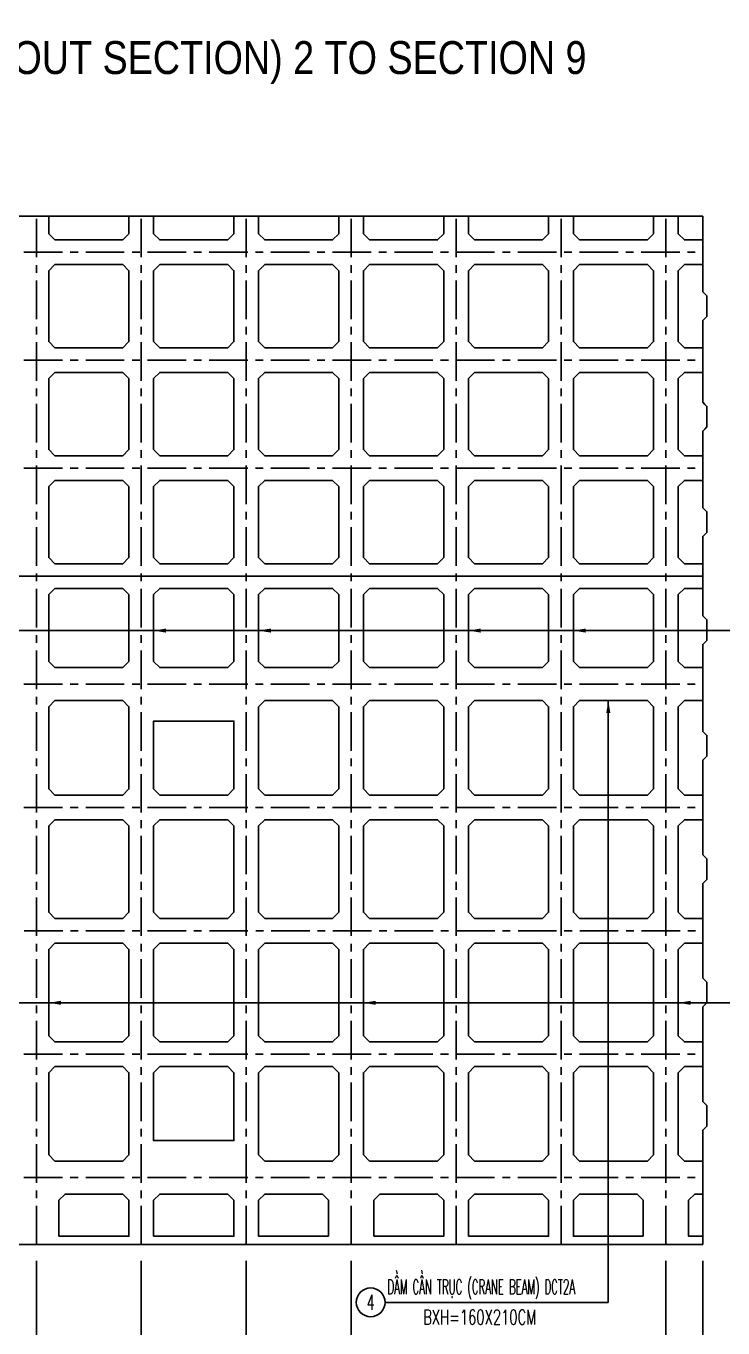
# Model space of a CAD drawing. Extents: x -687 to 941179, y -259 to 135874.
# Drawn here: x 798178 to 801565, y 95453 to 101784 of the extents above; entities that cross this region are included whole.
import ezdxf
from ezdxf.enums import TextEntityAlignment as Align

# ---------------------------------------------------------------- set-up
doc = ezdxf.new("R2010")
doc.units = 0
doc.header["$MEASUREMENT"] = 0
doc.header["$PDMODE"] = 3
doc.linetypes.add('CENTER', pattern=[2, 1.25, -0.25, 0.25, -0.25])
doc.layers.get('0').update_dxf_attribs({"color": 6, "linetype": 'CONTINUOUS'})
doc.layers.get('DEFPOINTS').update_dxf_attribs({"linetype": 'CONTINUOUS'})
for name, color, linetype in [('Khung', 1, 'CONTINUOUS'), ('Kich thuoc', 2, 'CONTINUOUS'), ('Net vang', 2, 'CONTINUOUS'), ('Text', 4, 'CONTINUOUS'), ('Tim', 8, 'CENTER')]:
    doc.layers.add(name, color=color, linetype=linetype)
doc.styles.add('Hung', font='Vharialn.ttf')
doc.styles.add('Kichthuoc', font='romans.shx', dxfattribs={"width": 0.5})
doc.styles.get("Standard").update_dxf_attribs({"font": 'vnsimpleh.shx', "width": 0.65})
doc.dimstyles.new('Dim 400', dxfattribs={"dimscale": 400, "dimtxt": 0.2, "dimasz": 0.15, "dimexe": 0.1, "dimexo": 0.2, "dimgap": 0.1, "dimtad": 1, "dimdec": 0, "dimlfac": -1, "dimzin": 0, "dimdsep": 46, "dimtxsty": 'Kichthuoc', "dimblk": 'OBLIQUE', "dimcen": 0.1, "dimdle": 0.1, "dimclrd": 2, "dimclre": 2, "dimclrt": 4, "dimadec": 0, "dimazin": 0, "dimtfac": 1, "dimtdec": 0, "dimtix": 1, "dimtmove": 2, "dimatfit": 3, "dimfxl": 1, "dimtolj": 1, "dimtzin": 0, "dimarcsym": 0})
doc.dimstyles.new('Le 400', dxfattribs={"dimscale": 400, "dimtxt": 0.2, "dimasz": 0.15, "dimexe": 0.1, "dimexo": 0.2, "dimgap": 0.1, "dimtad": 1, "dimdec": 0, "dimzin": 0, "dimdsep": 46, "dimtxsty": 'Kichthuoc', "dimblk": 'ARCHTICK', "dimcen": 0, "dimdle": 0.1, "dimclrd": 4, "dimclre": 4, "dimclrt": 256, "dimadec": 0, "dimazin": 0, "dimtfac": 1, "dimtdec": 0, "dimtix": 1, "dimtmove": 2, "dimatfit": 3, "dimfxl": 1, "dimtolj": 1, "dimtzin": 0, "dimarcsym": 0})

# ---------------------------------------------------------------- blocks, each defined once
blk = doc.blocks.new('_Oblique')
at = {"color": 0, "linetype": 'ByBlock', "lineweight": -2}
blk.add_line((-0.5, -0.5), (0.5, 0.5), dxfattribs=at)
blk = doc.blocks.new('*D245')
at = {"layer": 'DEFPOINTS', "color": 0}
for p in [(798228.1, 95859.3), (798738.1, 95859.3), (798738.1, 95178.2)]:
    blk.add_point(p, dxfattribs=at)
at = {"layer": 'Kich thuoc', "color": 2, "lineweight": -2}
for p, q in [((798228.1, 95779.3), (798228.1, 95138.2)), ((798738.1, 95779.3), (798738.1, 95138.2)), ((798188.1, 95178.2), (798778.1, 95178.2))]:
    blk.add_line(p, q, dxfattribs=at)
at = {"layer": 'Kich thuoc', "color": 2, "lineweight": -2, "xscale": 60, "yscale": 60, "zscale": 60, "rotation": 180}
blk.add_blockref('_Oblique', (798228.1, 95178.2), dxfattribs=at)
at = {"layer": 'Kich thuoc', "color": 2, "lineweight": -2, "xscale": 60, "yscale": 60, "zscale": 60}
blk.add_blockref('_Oblique', (798738.1, 95178.2), dxfattribs=at)
at = {"layer": 'Kich thuoc', "color": 4, "insert": (798483.1, 95258.2), "char_height": 80, "attachment_point": 5, "style": 'Kichthuoc'}
blk.add_mtext('\\A1;510', dxfattribs=at)
blk = doc.blocks.new('*D246')
at = {"layer": 'DEFPOINTS', "color": 0}
for p in [(798738.1, 95859.3), (799248.1, 95859.3), (799248.1, 95178.2)]:
    blk.add_point(p, dxfattribs=at)
at = {"layer": 'Kich thuoc', "color": 2, "lineweight": -2}
for p, q in [((798738.1, 95779.3), (798738.1, 95138.2)), ((799248.1, 95779.3), (799248.1, 95138.2)), ((798698.1, 95178.2), (799288.1, 95178.2))]:
    blk.add_line(p, q, dxfattribs=at)
at = {"layer": 'Kich thuoc', "color": 2, "lineweight": -2, "xscale": 60, "yscale": 60, "zscale": 60, "rotation": 180}
blk.add_blockref('_Oblique', (798738.1, 95178.2), dxfattribs=at)
at = {"layer": 'Kich thuoc', "color": 2, "lineweight": -2, "xscale": 60, "yscale": 60, "zscale": 60}
blk.add_blockref('_Oblique', (799248.1, 95178.2), dxfattribs=at)
at = {"layer": 'Kich thuoc', "color": 4, "insert": (798993.1, 95258.2), "char_height": 80, "attachment_point": 5, "style": 'Kichthuoc'}
blk.add_mtext('\\A1;510', dxfattribs=at)
blk = doc.blocks.new('*D230')
at = {"layer": 'DEFPOINTS', "color": 0}
for p in [(801288.1, 95859.3), (801467.1, 95859.3), (801467.1, 95178.2)]:
    blk.add_point(p, dxfattribs=at)
at = {"layer": 'Kich thuoc', "color": 2, "lineweight": -2}
for p, q in [((801288.1, 95779.3), (801288.1, 95138.2)), ((801467.1, 95779.3), (801467.1, 95138.2)), ((801248.1, 95178.2), (801507.1, 95178.2))]:
    blk.add_line(p, q, dxfattribs=at)
at = {"layer": 'Kich thuoc', "color": 2, "lineweight": -2, "xscale": 60, "yscale": 60, "zscale": 60, "rotation": 180}
blk.add_blockref('_Oblique', (801288.1, 95178.2), dxfattribs=at)
at = {"layer": 'Kich thuoc', "color": 2, "lineweight": -2, "xscale": 60, "yscale": 60, "zscale": 60}
blk.add_blockref('_Oblique', (801467.1, 95178.2), dxfattribs=at)
at = {"layer": 'Kich thuoc', "color": 4, "insert": (801377.6, 95258.2), "char_height": 80, "attachment_point": 5, "style": 'Kichthuoc'}
blk.add_mtext('\\A1;179', dxfattribs=at)
blk = doc.blocks.new('*D231')
at = {"layer": 'DEFPOINTS', "color": 0}
for p in [(801288.1, 95859.3), (800778.1, 95437.8), (801288.1, 95178.2)]:
    blk.add_point(p, dxfattribs=at)
at = {"layer": 'Kich thuoc', "color": 2, "lineweight": -2}
for p, q in [((801288.1, 95779.3), (801288.1, 95138.2)), ((800778.1, 95357.8), (800778.1, 95138.2)), ((800738.1, 95178.2), (801328.1, 95178.2))]:
    blk.add_line(p, q, dxfattribs=at)
at = {"layer": 'Kich thuoc', "color": 2, "lineweight": -2, "xscale": 60, "yscale": 60, "zscale": 60, "rotation": 180}
blk.add_blockref('_Oblique', (800778.1, 95178.2), dxfattribs=at)
at = {"layer": 'Kich thuoc', "color": 2, "lineweight": -2, "xscale": 60, "yscale": 60, "zscale": 60}
blk.add_blockref('_Oblique', (801288.1, 95178.2), dxfattribs=at)
at = {"layer": 'Kich thuoc', "color": 4, "insert": (801033.1, 95258.2), "char_height": 80, "attachment_point": 5, "style": 'Kichthuoc'}
blk.add_mtext('\\A1;510', dxfattribs=at)
blk = doc.blocks.new('*D233')
at = {"layer": 'DEFPOINTS', "color": 0}
for p in [(799758.1, 95859.3), (800268.1, 95437.8), (800268.1, 95178.2)]:
    blk.add_point(p, dxfattribs=at)
at = {"layer": 'Kich thuoc', "color": 2, "lineweight": -2}
for p, q in [((799758.1, 95779.3), (799758.1, 95138.2)), ((800268.1, 95357.8), (800268.1, 95138.2)), ((799718.1, 95178.2), (800308.1, 95178.2))]:
    blk.add_line(p, q, dxfattribs=at)
at = {"layer": 'Kich thuoc', "color": 2, "lineweight": -2, "xscale": 60, "yscale": 60, "zscale": 60, "rotation": 180}
blk.add_blockref('_Oblique', (799758.1, 95178.2), dxfattribs=at)
at = {"layer": 'Kich thuoc', "color": 2, "lineweight": -2, "xscale": 60, "yscale": 60, "zscale": 60}
blk.add_blockref('_Oblique', (800268.1, 95178.2), dxfattribs=at)
at = {"layer": 'Kich thuoc', "color": 4, "insert": (800013.1, 95258.2), "char_height": 80, "attachment_point": 5, "style": 'Kichthuoc'}
blk.add_mtext('\\A1;510', dxfattribs=at)
blk = doc.blocks.new('*D234')
at = {"layer": 'DEFPOINTS', "color": 0}
for p in [(799248.1, 95859.3), (799758.1, 95859.3), (799758.1, 95178.2)]:
    blk.add_point(p, dxfattribs=at)
at = {"layer": 'Kich thuoc', "color": 2, "lineweight": -2}
for p, q in [((799248.1, 95779.3), (799248.1, 95138.2)), ((799758.1, 95779.3), (799758.1, 95138.2)), ((799208.1, 95178.2), (799798.1, 95178.2))]:
    blk.add_line(p, q, dxfattribs=at)
at = {"layer": 'Kich thuoc', "color": 2, "lineweight": -2, "xscale": 60, "yscale": 60, "zscale": 60, "rotation": 180}
blk.add_blockref('_Oblique', (799248.1, 95178.2), dxfattribs=at)
at = {"layer": 'Kich thuoc', "color": 2, "lineweight": -2, "xscale": 60, "yscale": 60, "zscale": 60}
blk.add_blockref('_Oblique', (799758.1, 95178.2), dxfattribs=at)
at = {"layer": 'Kich thuoc', "color": 4, "insert": (799503.1, 95258.2), "char_height": 80, "attachment_point": 5, "style": 'Kichthuoc'}
blk.add_mtext('\\A1;510', dxfattribs=at)
blk = doc.blocks.new('*D235')
at = {"layer": 'DEFPOINTS', "color": 0}
for p in [(793969.1, 95859.3), (801467.1, 95859.3), (801467.1, 94928.2)]:
    blk.add_point(p, dxfattribs=at)
at = {"layer": 'Kich thuoc', "color": 2, "lineweight": -2}
for p, q in [((793969.1, 95779.3), (793969.1, 94888.2)), ((801467.1, 95779.3), (801467.1, 94888.2)), ((793929.1, 94928.2), (801507.1, 94928.2))]:
    blk.add_line(p, q, dxfattribs=at)
at = {"layer": 'Kich thuoc', "color": 2, "lineweight": -2, "xscale": 60, "yscale": 60, "zscale": 60, "rotation": 180}
blk.add_blockref('_Oblique', (793969.1, 94928.2), dxfattribs=at)
at = {"layer": 'Kich thuoc', "color": 2, "lineweight": -2, "xscale": 60, "yscale": 60, "zscale": 60}
blk.add_blockref('_Oblique', (801467.1, 94928.2), dxfattribs=at)
at = {"layer": 'Kich thuoc', "color": 4, "insert": (797718.1, 95008.2), "char_height": 80, "attachment_point": 5, "style": 'Kichthuoc'}
blk.add_mtext('\\A1;7498', dxfattribs=at)
blk = doc.blocks.new('_ArchTick')
at = {"color": 0, "linetype": 'ByBlock', "const_width": 0.15}
blk.add_lwpolyline([(-0.5, -0.5), (0.5, 0.5)], dxfattribs=at)

msp = doc.modelspace()

# ---------------------------------------------------------------- linework, layer by layer
for points in [[(798288.1, 100859.3), (798288.1, 100774.3), (798318.1, 100744.3), (798648.1, 100744.3), (798678.1, 100774.3), (798678.1, 100859.3)], [(798798.1, 100859.3), (798798.1, 100774.3), (798828.1, 100744.3), (799158.1, 100744.3), (799188.1, 100774.3), (799188.1, 100859.3)], [(799308.1, 100859.3), (799308.1, 100774.3), (799338.1, 100744.3), (799668.1, 100744.3), (799698.1, 100774.3), (799698.1, 100859.3)], [(799818.1, 100859.3), (799818.1, 100774.3), (799848.1, 100744.3), (800178.1, 100744.3), (800208.1, 100774.3), (800208.1, 100859.3)], [(800328.1, 100859.3), (800328.1, 100774.3), (800358.1, 100744.3), (800688.1, 100744.3), (800718.1, 100774.3), (800718.1, 100859.3)], [(800838.1, 100859.3), (800838.1, 100774.3), (800868.1, 100744.3), (801198.1, 100744.3), (801228.1, 100774.3), (801228.1, 100859.3)], [(801467.1, 100744.3), (801467.1, 100744.3), (801378.1, 100744.3), (801348.1, 100774.3), (801348.1, 100859.3)], [(801467.1, 100624.3), (801467.1, 100624.3), (801378.1, 100624.3), (801348.1, 100594.3), (801348.1, 100249.3), (801378.1, 100219.3), (801467.1, 100219.3)], [(801467.1, 100099.3), (801378.1, 100099.3), (801348.1, 100069.3), (801348.1, 99724.3), (801378.1, 99694.3), (801467.1, 99694.3)], [(801467.1, 99169.3), (801378.1, 99169.3), (801348.1, 99199.3), (801348.1, 99544.3), (801378.1, 99574.3), (801466.1, 99574.3)], [(801467.1, 99049.3), (801378.1, 99049.3), (801348.1, 99019.3), (801348.1, 98694.3), (801378.1, 98664.3), (801467.1, 98664.3)], [(801466.1, 98504.3), (801378.1, 98504.3), (801348.1, 98474.3), (801348.1, 98074.3), (801378.1, 98044.3), (801467.1, 98044.3)], [(801466.1, 97924.3), (801378.1, 97924.3), (801348.1, 97894.3), (801348.1, 97474.3), (801378.1, 97444.3), (801466.1, 97444.3)], [(801466.1, 97324.3), (801378.1, 97324.3), (801348.1, 97294.3), (801348.1, 96874.3), (801378.1, 96844.3), (801466.1, 96844.3)], [(798288.1, 96294.3), (798288.1, 96694.3), (798318.1, 96724.3), (798648.1, 96724.3), (798678.1, 96694.3), (798678.1, 96294.3), (798648.1, 96264.3), (798318.1, 96264.3), (798318.1, 96264.3), (798288.1, 96294.3)], [(799698.1, 96294.3), (799698.1, 96694.3), (799668.1, 96724.3), (799338.1, 96724.3), (799308.1, 96694.3), (799308.1, 96294.3), (799338.1, 96264.3), (799668.1, 96264.3), (799668.1, 96264.3), (799698.1, 96294.3)], [(799818.1, 96294.3), (799818.1, 96694.3), (799848.1, 96724.3), (800178.1, 96724.3), (800208.1, 96694.3), (800208.1, 96294.3), (800178.1, 96264.3), (799848.1, 96264.3), (799848.1, 96264.3), (799818.1, 96294.3)], [(801228.1, 96294.3), (801228.1, 96694.3), (801198.1, 96724.3), (800868.1, 96724.3), (800838.1, 96694.3), (800838.1, 96294.3), (800868.1, 96264.3), (801198.1, 96264.3), (801198.1, 96264.3), (801228.1, 96294.3)], [(801467.1, 96724.3), (801378.1, 96724.3), (801348.1, 96694.3), (801348.1, 96294.3), (801378.1, 96264.3), (801378.1, 96264.3), (801467.1, 96264.3)], [(798338.1, 95899.3), (798678.1, 95899.3), (798678.1, 96074.3), (798648.1, 96104.3), (798368.1, 96104.3), (798338.1, 96074.3), (798338.1, 95899.3)], [(798798.1, 95899.3), (799188.1, 95899.3), (799188.1, 96074.3), (799158.1, 96104.3), (798828.1, 96104.3), (798798.1, 96074.3), (798798.1, 95899.3)], [(799648.1, 95899.3), (799308.1, 95899.3), (799308.1, 96074.3), (799338.1, 96104.3), (799618.1, 96104.3), (799648.1, 96074.3), (799648.1, 95899.3)], [(799868.1, 95899.3), (800208.1, 95899.3), (800208.1, 96074.3), (800178.1, 96104.3), (799898.1, 96104.3), (799868.1, 96074.3), (799868.1, 95899.3)], [(800328.1, 95899.3), (800718.1, 95899.3), (800718.1, 96074.3), (800688.1, 96104.3), (800358.1, 96104.3), (800328.1, 96074.3), (800328.1, 95899.3)], [(801178.1, 95899.3), (800838.1, 95899.3), (800838.1, 96074.3), (800868.1, 96104.3), (801148.1, 96104.3), (801178.1, 96074.3), (801178.1, 95899.3)], [(801467.1, 96104.3), (801428.1, 96104.3), (801398.1, 96074.3), (801398.1, 95899.3), (801467.1, 95899.3)]]:
    msp.add_lwpolyline(points)
for points in [[(798648.1, 100219.3), (798318.1, 100219.3), (798288.1, 100249.3), (798288.1, 100594.3), (798318.1, 100624.3), (798648.1, 100624.3), (798678.1, 100594.3), (798678.1, 100249.3)], [(799158.1, 100219.3), (798828.1, 100219.3), (798798.1, 100249.3), (798798.1, 100594.3), (798828.1, 100624.3), (799158.1, 100624.3), (799188.1, 100594.3), (799188.1, 100249.3)], [(799668.1, 100219.3), (799338.1, 100219.3), (799308.1, 100249.3), (799308.1, 100594.3), (799338.1, 100624.3), (799668.1, 100624.3), (799698.1, 100594.3), (799698.1, 100249.3)], [(800178.1, 100219.3), (799848.1, 100219.3), (799818.1, 100249.3), (799818.1, 100594.3), (799848.1, 100624.3), (800178.1, 100624.3), (800208.1, 100594.3), (800208.1, 100249.3)], [(800688.1, 100219.3), (800358.1, 100219.3), (800328.1, 100249.3), (800328.1, 100594.3), (800358.1, 100624.3), (800688.1, 100624.3), (800718.1, 100594.3), (800718.1, 100249.3)], [(801198.1, 100219.3), (800868.1, 100219.3), (800838.1, 100249.3), (800838.1, 100594.3), (800868.1, 100624.3), (801198.1, 100624.3), (801228.1, 100594.3), (801228.1, 100249.3)], [(798648.1, 99694.3), (798318.1, 99694.3), (798288.1, 99724.3), (798288.1, 100069.3), (798318.1, 100099.3), (798648.1, 100099.3), (798678.1, 100069.3), (798678.1, 99724.3)], [(799158.1, 99694.3), (798828.1, 99694.3), (798798.1, 99724.3), (798798.1, 100069.3), (798828.1, 100099.3), (799158.1, 100099.3), (799188.1, 100069.3), (799188.1, 99724.3)], [(799668.1, 99694.3), (799338.1, 99694.3), (799308.1, 99724.3), (799308.1, 100069.3), (799338.1, 100099.3), (799668.1, 100099.3), (799698.1, 100069.3), (799698.1, 99724.3)], [(800178.1, 99694.3), (799848.1, 99694.3), (799818.1, 99724.3), (799818.1, 100069.3), (799848.1, 100099.3), (800178.1, 100099.3), (800208.1, 100069.3), (800208.1, 99724.3)], [(800688.1, 99694.3), (800358.1, 99694.3), (800328.1, 99724.3), (800328.1, 100069.3), (800358.1, 100099.3), (800688.1, 100099.3), (800718.1, 100069.3), (800718.1, 99724.3)], [(801198.1, 99694.3), (800868.1, 99694.3), (800838.1, 99724.3), (800838.1, 100069.3), (800868.1, 100099.3), (801198.1, 100099.3), (801228.1, 100069.3), (801228.1, 99724.3)], [(798648.1, 99574.3), (798318.1, 99574.3), (798288.1, 99544.3), (798288.1, 99199.3), (798318.1, 99169.3), (798648.1, 99169.3), (798678.1, 99199.3), (798678.1, 99544.3)], [(799158.1, 99574.3), (798828.1, 99574.3), (798798.1, 99544.3), (798798.1, 99199.3), (798828.1, 99169.3), (799158.1, 99169.3), (799188.1, 99199.3), (799188.1, 99544.3)], [(799668.1, 99574.3), (799338.1, 99574.3), (799308.1, 99544.3), (799308.1, 99199.3), (799338.1, 99169.3), (799668.1, 99169.3), (799698.1, 99199.3), (799698.1, 99544.3)], [(800178.1, 99574.3), (799848.1, 99574.3), (799818.1, 99544.3), (799818.1, 99199.3), (799848.1, 99169.3), (800178.1, 99169.3), (800208.1, 99199.3), (800208.1, 99544.3)], [(800688.1, 99574.3), (800358.1, 99574.3), (800328.1, 99544.3), (800328.1, 99199.3), (800358.1, 99169.3), (800688.1, 99169.3), (800718.1, 99199.3), (800718.1, 99544.3)], [(801198.1, 99574.3), (800868.1, 99574.3), (800838.1, 99544.3), (800838.1, 99199.3), (800868.1, 99169.3), (801198.1, 99169.3), (801228.1, 99199.3), (801228.1, 99544.3)], [(798648.1, 98664.3), (798318.1, 98664.3), (798288.1, 98694.3), (798288.1, 99019.3), (798318.1, 99049.3), (798648.1, 99049.3), (798678.1, 99019.3), (798678.1, 98694.3)], [(799158.1, 98664.3), (798828.1, 98664.3), (798798.1, 98694.3), (798798.1, 99019.3), (798828.1, 99049.3), (799158.1, 99049.3), (799188.1, 99019.3), (799188.1, 98694.3)], [(799668.1, 98664.3), (799338.1, 98664.3), (799308.1, 98694.3), (799308.1, 99019.3), (799338.1, 99049.3), (799668.1, 99049.3), (799698.1, 99019.3), (799698.1, 98694.3)], [(800178.1, 98664.3), (799848.1, 98664.3), (799818.1, 98694.3), (799818.1, 99019.3), (799848.1, 99049.3), (800178.1, 99049.3), (800208.1, 99019.3), (800208.1, 98694.3)], [(800688.1, 98664.3), (800358.1, 98664.3), (800328.1, 98694.3), (800328.1, 99019.3), (800358.1, 99049.3), (800688.1, 99049.3), (800718.1, 99019.3), (800718.1, 98694.3)], [(801198.1, 98664.3), (800868.1, 98664.3), (800838.1, 98694.3), (800838.1, 99019.3), (800868.1, 99049.3), (801198.1, 99049.3), (801228.1, 99019.3), (801228.1, 98694.3)], [(798648.1, 98044.3), (798318.1, 98044.3), (798288.1, 98074.3), (798288.1, 98474.3), (798318.1, 98504.3), (798648.1, 98504.3), (798678.1, 98474.3), (798678.1, 98074.3)], [(799668.1, 98044.3), (799338.1, 98044.3), (799308.1, 98074.3), (799308.1, 98474.3), (799338.1, 98504.3), (799668.1, 98504.3), (799698.1, 98474.3), (799698.1, 98074.3)], [(800178.1, 98044.3), (799848.1, 98044.3), (799818.1, 98074.3), (799818.1, 98474.3), (799848.1, 98504.3), (800178.1, 98504.3), (800208.1, 98474.3), (800208.1, 98074.3)], [(800688.1, 98044.3), (800358.1, 98044.3), (800328.1, 98074.3), (800328.1, 98474.3), (800358.1, 98504.3), (800688.1, 98504.3), (800718.1, 98474.3), (800718.1, 98074.3)], [(801198.1, 98044.3), (800868.1, 98044.3), (800838.1, 98074.3), (800838.1, 98474.3), (800868.1, 98504.3), (801198.1, 98504.3), (801228.1, 98474.3), (801228.1, 98074.3)], [(799158.1, 98044.3), (798828.1, 98044.3), (798798.1, 98074.3), (798798.1, 98404.3), (798828.1, 98404.3), (799188.1, 98404.3), (799188.1, 98374.3), (799188.1, 98074.3)], [(798648.1, 97444.3), (798318.1, 97444.3), (798288.1, 97474.3), (798288.1, 97894.3), (798318.1, 97924.3), (798648.1, 97924.3), (798678.1, 97894.3), (798678.1, 97474.3)], [(799158.1, 97444.3), (798828.1, 97444.3), (798798.1, 97474.3), (798798.1, 97894.3), (798828.1, 97924.3), (799158.1, 97924.3), (799188.1, 97894.3), (799188.1, 97474.3)], [(799668.1, 97444.3), (799338.1, 97444.3), (799308.1, 97474.3), (799308.1, 97894.3), (799338.1, 97924.3), (799668.1, 97924.3), (799698.1, 97894.3), (799698.1, 97474.3)], [(800178.1, 97444.3), (799848.1, 97444.3), (799818.1, 97474.3), (799818.1, 97894.3), (799848.1, 97924.3), (800178.1, 97924.3), (800208.1, 97894.3), (800208.1, 97474.3)], [(800688.1, 97444.3), (800358.1, 97444.3), (800328.1, 97474.3), (800328.1, 97894.3), (800358.1, 97924.3), (800688.1, 97924.3), (800718.1, 97894.3), (800718.1, 97474.3)], [(801198.1, 97444.3), (800868.1, 97444.3), (800838.1, 97474.3), (800838.1, 97894.3), (800868.1, 97924.3), (801198.1, 97924.3), (801228.1, 97894.3), (801228.1, 97474.3)], [(798648.1, 96844.3), (798318.1, 96844.3), (798288.1, 96874.3), (798288.1, 97294.3), (798318.1, 97324.3), (798648.1, 97324.3), (798678.1, 97294.3), (798678.1, 96874.3)], [(799158.1, 96844.3), (798828.1, 96844.3), (798798.1, 96874.3), (798798.1, 97294.3), (798828.1, 97324.3), (799158.1, 97324.3), (799188.1, 97294.3), (799188.1, 96874.3)], [(799668.1, 96844.3), (799338.1, 96844.3), (799308.1, 96874.3), (799308.1, 97294.3), (799338.1, 97324.3), (799668.1, 97324.3), (799698.1, 97294.3), (799698.1, 96874.3)], [(800178.1, 96844.3), (799848.1, 96844.3), (799818.1, 96874.3), (799818.1, 97294.3), (799848.1, 97324.3), (800178.1, 97324.3), (800208.1, 97294.3), (800208.1, 96874.3)], [(800688.1, 96844.3), (800358.1, 96844.3), (800328.1, 96874.3), (800328.1, 97294.3), (800358.1, 97324.3), (800688.1, 97324.3), (800718.1, 97294.3), (800718.1, 96874.3)], [(801198.1, 96844.3), (800868.1, 96844.3), (800838.1, 96874.3), (800838.1, 97294.3), (800868.1, 97324.3), (801198.1, 97324.3), (801228.1, 97294.3), (801228.1, 96874.3)], [(799158.1, 96364.3), (798828.1, 96364.3), (798798.1, 96364.3), (798798.1, 96694.3), (798828.1, 96724.3), (799158.1, 96724.3), (799188.1, 96694.3), (799188.1, 96364.3)], [(800688.1, 96264.3), (800358.1, 96264.3), (800328.1, 96294.3), (800328.1, 96694.3), (800358.1, 96724.3), (800688.1, 96724.3), (800718.1, 96694.3), (800718.1, 96294.3)]]:
    msp.add_lwpolyline(points, close=True)
at = {"layer": 'Khung'}
msp.add_lwpolyline([(793969.1, 100859.3), (801467.1, 100859.3), (801467.1, 100491.8), (801487.1, 100471.8), (801487.1, 100371.8), (801467.1, 100351.8), (801467.1, 99954.3), (801477.1, 99944.3), (801487.1, 99934.3), (801487.1, 99834.3), (801477.1, 99824.3), (801467.1, 99814.3), (801467.1, 99441.8), (801487.1, 99421.8), (801487.1, 99321.8), (801467.1, 99301.8), (801467.1, 98916.8), (801477.1, 98906.8), (801487.1, 98896.8), (801487.1, 98796.8), (801477.1, 98786.8), (801467.1, 98776.8), (801467.1, 98354.3), (801487.1, 98334.3), (801487.1, 98234.3), (801467.1, 98214.3), (801467.1, 97754.3), (801477.1, 97744.3), (801487.1, 97734.3), (801487.1, 97634.3), (801477.1, 97624.3), (801467.1, 97614.3), (801467.1, 97154.3), (801487.1, 97134.3), (801487.1, 97034.3), (801467.1, 97014.3), (801467.1, 96954.3), (801467.1, 96954.3), (801467.1, 96954.3), (801467.1, 96854.3), (801467.1, 96814.3), (801467.1, 96814.3), (801467.1, 96554.3), (801487.1, 96534.3), (801487.1, 96434.3), (801467.1, 96414.3), (801467.1, 95859.3), (793969.1, 95859.3)], dxfattribs=at)
at = {"layer": 'Net vang'}
msp.add_circle((799853, 95577.8), 70, dxfattribs=at)
at = {"layer": 'Tim', "ltscale": 150}
for p, q in [((798228.1, 95859.3), (798228.1, 100859.3)), ((798738.1, 95859.3), (798738.1, 100859.3)), ((799248.1, 95859.3), (799248.1, 100859.3)), ((799758.1, 95859.3), (799758.1, 100859.3)), ((800268.1, 95859.3), (800268.1, 100859.3)), ((800778.1, 95859.3), (800778.1, 100859.3)), ((801288.1, 95859.3), (801288.1, 100859.3)), ((793968.1, 100684.3), (801468.1, 100684.3)), ((793968.1, 100159.3), (801468.1, 100159.3)), ((793968.1, 99634.3), (801468.1, 99634.3)), ((801468.1, 99109.3), (793968.1, 99109.3)), ((793968.1, 99109.3), (801468.1, 99109.3)), ((793968.1, 97984.3), (801468.1, 97984.3)), ((793969.1, 97384.3), (801467.1, 97384.3)), ((793968.1, 96784.3), (801468.1, 96784.3))]:
    msp.add_line(p, q, dxfattribs=at)
at = {"layer": 'Tim', "color": 1, "ltscale": 150}
for p, q in [((793968.1, 98584.3), (801468.1, 98584.3)), ((793968.1, 96184.3), (801468.1, 96184.3))]:
    msp.add_line(p, q, dxfattribs=at)

# ---------------------------------------------------------------- texts
at = {"layer": 'Text', "style": 'Hung'}
msp.add_text('MÆt b»ng dÇm ph©n ®o¹n (beam layout section) 2 to section 9', height=160, dxfattribs=at).set_placement((797718.1, 101550.6), align=Align.CENTER)
at = {"layer": 'Text', "width": 0.5}
msp.add_text('dÇm cÇn trôc (crane beam) dct2a', height=72, dxfattribs=at).set_placement((799934.2, 95617.2))
at = {"layer": 'Text', "width": 0.65}
msp.add_text('4', height=72, rotation=360, dxfattribs=at).set_placement((799853, 95577.8), align=Align.MIDDLE)
msp.add_text('bXh=160X210cm', height=72, rotation=360, dxfattribs=at).set_placement((800107.8, 95469.5))

# ---------------------------------------------------------------- dimensions: what is measured, and where the dimension line sits
at = {"layer": 'Kich thuoc'}
for base, p1, p2, picture, middle in [((801467.1, 94928.2), (793969.1, 95859.3), (801467.1, 95859.3), '*D235', (797718.1, 95008.2)), ((798738.1, 95178.2), (798228.1, 95859.3), (798738.1, 95859.3), '*D245', (798483.1, 95258.2)), ((799248.1, 95178.2), (798738.1, 95859.3), (799248.1, 95859.3), '*D246', (798993.1, 95258.2)), ((799758.1, 95178.2), (799248.1, 95859.3), (799758.1, 95859.3), '*D234', (799503.1, 95258.2)), ((800268.1, 95178.2), (799758.1, 95859.3), (800268.1, 95437.8), '*D233', (800013.1, 95258.2)), ((801288.1, 95178.2), (800778.1, 95437.8), (801288.1, 95859.3), '*D231', (801033.1, 95258.2)), ((801467.1, 95178.2), (801288.1, 95859.3), (801467.1, 95859.3), '*D230', (801377.6, 95258.2))]:
    dim = msp.add_linear_dim(base=base, p1=p1, p2=p2, dimstyle='Dim 400', dxfattribs=at)
    dim.commit()
    dim.dimension.update_dxf_attribs({"geometry": picture, "text_midpoint": middle})

# ---------------------------------------------------------------- leaders
for points in [[(796248.1, 98844.3), (798636.1, 98844.3)], [(797268.1, 98844.3), (799656.1, 98844.3)], [(797778.1, 98844.3), (800166.1, 98844.3)], [(798798.1, 98844.3), (801186.1, 98844.3)], [(799308.1, 98844.3), (801696.1, 98844.3)], [(800328.1, 98844.3), (802537.9, 98844.3)], [(800838.1, 98844.3), (802537.9, 98844.3)], [(801008.1, 98504.3), (801008.1, 95577.8), (799923, 95577.8)], [(796758.1, 97034.3), (799656.1, 97034.3)], [(798288.1, 97034.3), (801186.1, 97034.3)], [(799818.1, 97034.3), (802537.9, 97034.3)], [(801348.1, 97034.3), (802537.9, 97034.3)]]:
    msp.add_leader(points, dimstyle='Le 400', override={"dimtad": 0, "dimclrd": 256}, dxfattribs=at)

doc.saveas('drawing.dxf')
